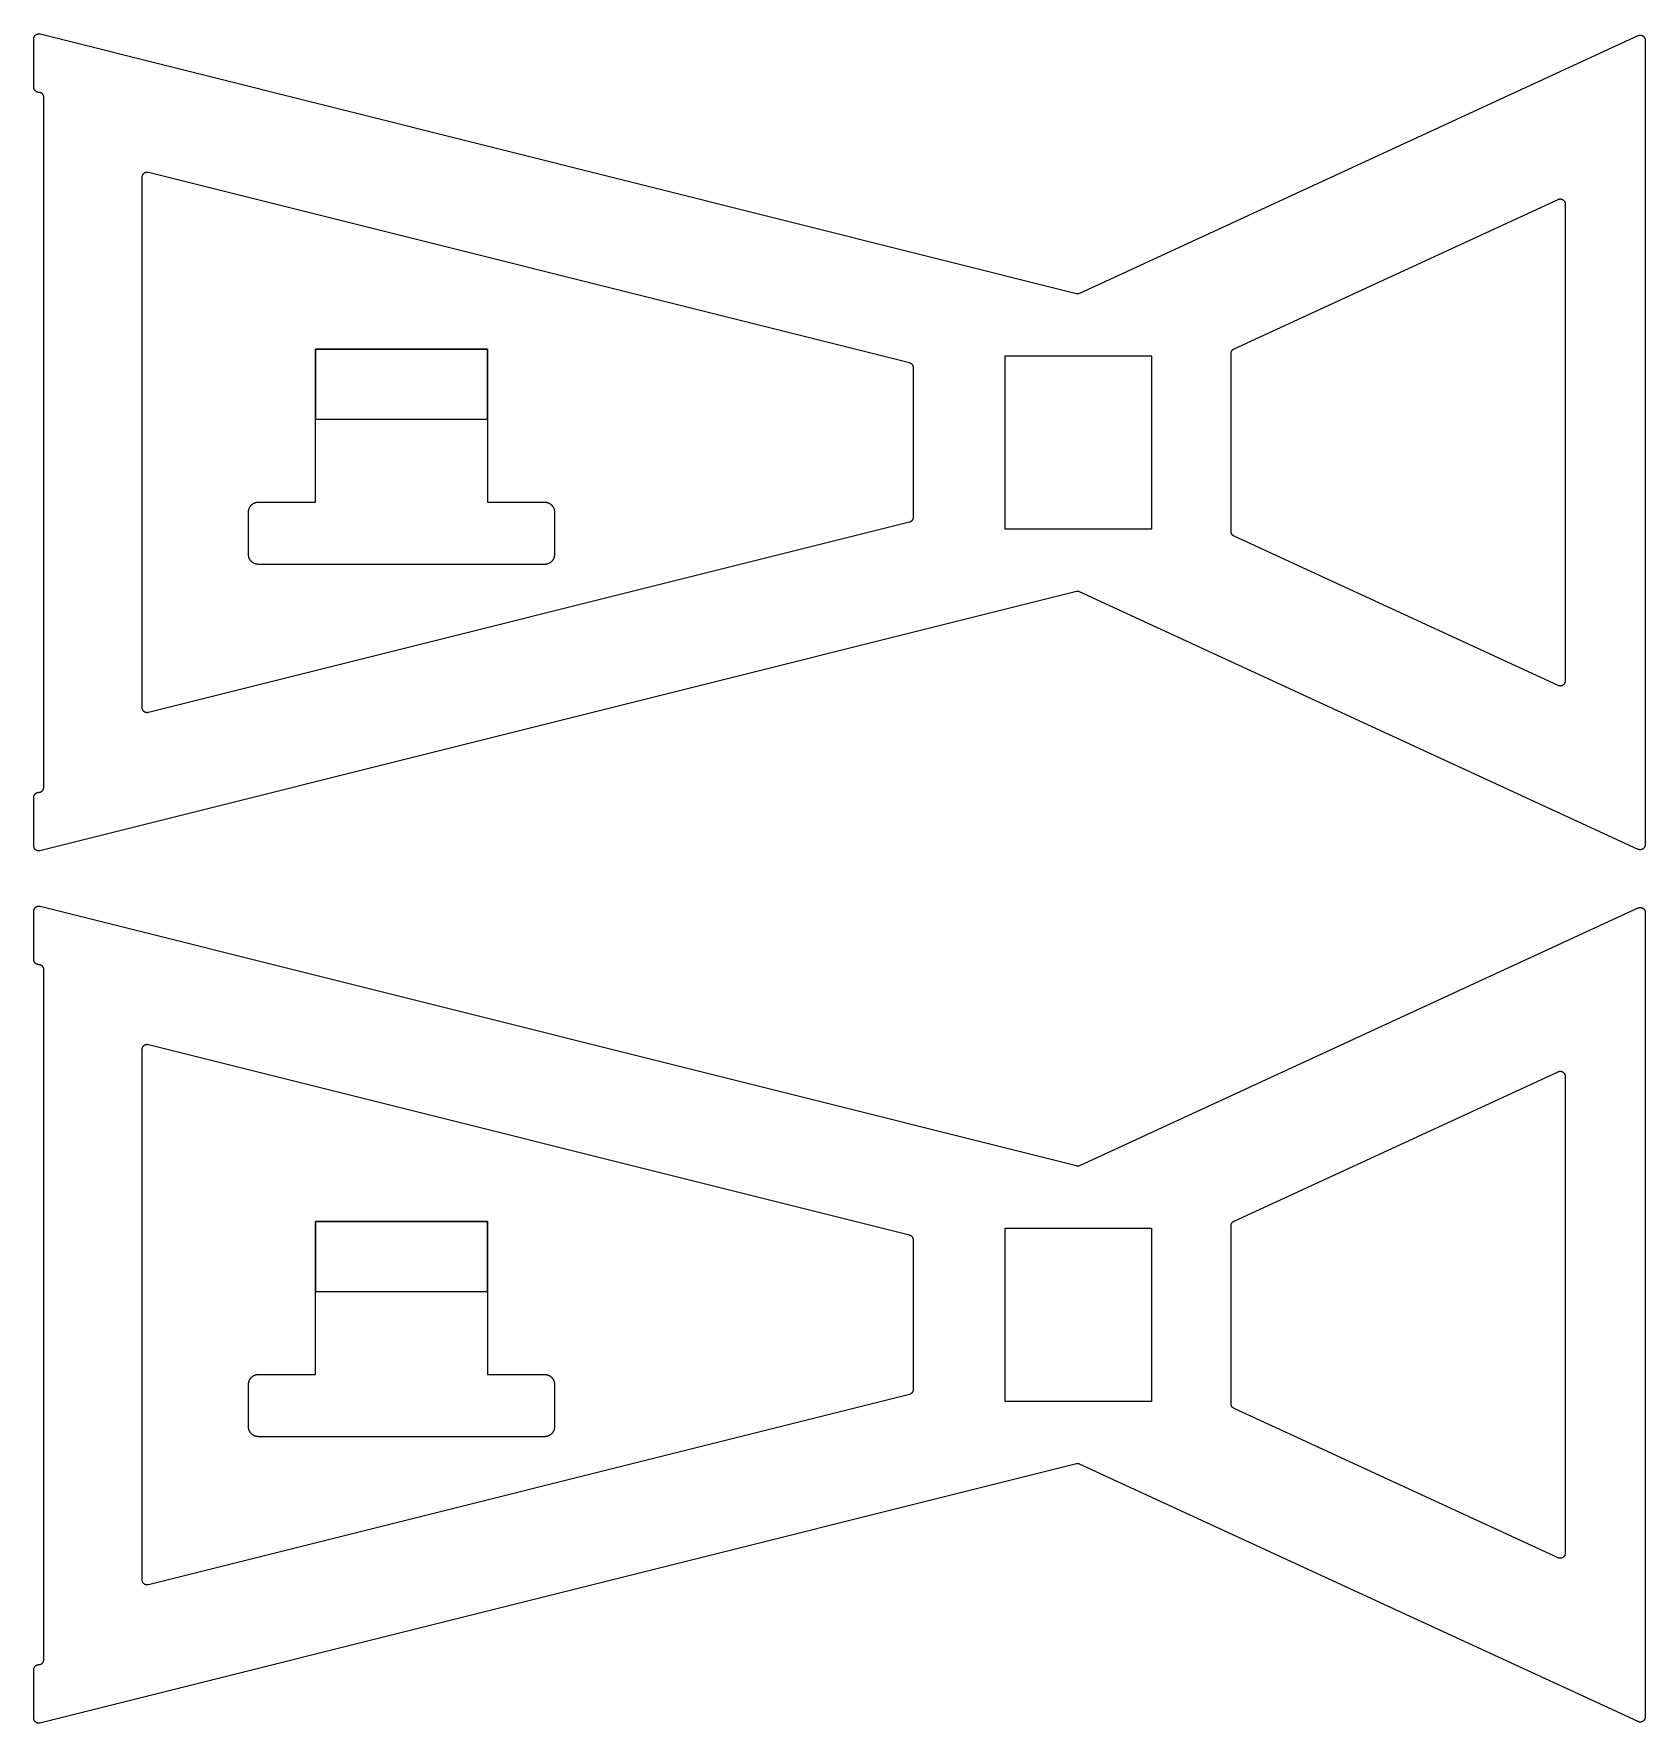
# Model space of a CAD drawing. Header units: millimetres. Extents: x 178 to 1433, y 1028 to 1872.
# Drawn here: x 178 to 984, y 1028 to 1872 of the extents above; entities that cross this region are included whole.
import ezdxf

# ---------------------------------------------------------------- set-up
doc = ezdxf.new("R2010")
doc.units = ezdxf.units.MM
doc.header["$MEASUREMENT"] = 0
for name, color, linetype, true_color in [('I4$Patas$exterior', 18, 'Continuous', 0x000000), ('I4$Patas$Interiores', 100, 'Continuous', 0x00ff2d), ('I4$Patas$rebajar 6mm', 1, 'Continuous', 0xff0000)]:
    doc.layers.add(name, color=color, linetype=linetype, true_color=true_color)

msp = doc.modelspace()

# ---------------------------------------------------------------- linework, layer by layer
at = {"layer": 'I4$Patas$exterior'}
for points in [[(178.33, 1869.98), (178.33, 1870.06), (178.34, 1870.15), (178.34, 1870.23), (178.35, 1870.32), (178.37, 1870.4), (178.38, 1870.49), (178.4, 1870.57), (178.42, 1870.65), (178.45, 1870.74), (178.48, 1870.82), (178.51, 1870.9), (178.54, 1870.98), (178.58, 1871.06), (178.61, 1871.13), (178.65, 1871.21), (178.7, 1871.28), (178.74, 1871.35), (178.79, 1871.42), (178.84, 1871.49), (178.9, 1871.56), (178.95, 1871.63), (179.01, 1871.69), (179.07, 1871.75), (179.13, 1871.81), (179.19, 1871.87), (179.26, 1871.92), (179.33, 1871.97), (179.4, 1872.03), (179.47, 1872.07), (179.54, 1872.12), (179.61, 1872.16), (179.69, 1872.2), (179.77, 1872.24), (179.84, 1872.28), (179.92, 1872.31), (180, 1872.34), (180.09, 1872.36), (180.17, 1872.39), (180.25, 1872.41), (180.33, 1872.43), (180.42, 1872.44), (180.5, 1872.46), (180.59, 1872.47), (180.67, 1872.47), (180.76, 1872.48), (180.84, 1872.48), (180.93, 1872.48), (181.02, 1872.47), (181.1, 1872.46), (181.19, 1872.45), (181.27, 1872.44), (181.35, 1872.42), (181.44, 1872.4)], [(178.33, 1845.68), (178.33, 1869.98)], [(181.44, 1872.4), (699.8, 1742.68)], [(701.46, 1742.84), (980.78, 1871.55)], [(980.78, 1871.55), (980.86, 1871.58), (980.94, 1871.61), (981.03, 1871.64), (981.11, 1871.67), (981.19, 1871.69), (981.27, 1871.71), (981.36, 1871.73), (981.44, 1871.75), (981.53, 1871.76), (981.62, 1871.77), (981.7, 1871.77), (981.79, 1871.78), (981.87, 1871.78), (981.96, 1871.77), (982.05, 1871.77), (982.13, 1871.76), (982.22, 1871.75), (982.3, 1871.73), (982.39, 1871.71), (982.47, 1871.69), (982.55, 1871.67), (982.64, 1871.64), (982.72, 1871.61), (982.8, 1871.58), (982.88, 1871.55), (982.95, 1871.51), (983.03, 1871.47), (983.11, 1871.43), (983.18, 1871.38), (983.25, 1871.33), (983.32, 1871.28), (983.39, 1871.23), (983.46, 1871.18), (983.52, 1871.12), (983.58, 1871.06), (983.64, 1871), (983.7, 1870.93), (983.76, 1870.87), (983.81, 1870.8), (983.86, 1870.73), (983.91, 1870.66), (983.96, 1870.59), (984, 1870.51), (984.04, 1870.44), (984.08, 1870.36), (984.12, 1870.28), (984.15, 1870.2), (984.18, 1870.12), (984.21, 1870.04), (984.24, 1869.96), (984.26, 1869.87), (984.28, 1869.79), (984.29, 1869.71), (984.31, 1869.62), (984.32, 1869.53), (984.33, 1869.45), (984.33, 1869.36), (984.33, 1869.28)], [(984.33, 1869.28), (984.3, 1466.94)], [(180.83, 1843.18), (180.74, 1843.18), (180.66, 1843.19), (180.57, 1843.19), (180.49, 1843.2), (180.4, 1843.22), (180.32, 1843.23), (180.24, 1843.25), (180.15, 1843.27), (180.07, 1843.3), (179.99, 1843.32), (179.91, 1843.35), (179.83, 1843.39), (179.75, 1843.42), (179.68, 1843.46), (179.6, 1843.5), (179.53, 1843.54), (179.46, 1843.59), (179.39, 1843.64), (179.32, 1843.69), (179.25, 1843.74), (179.19, 1843.8), (179.12, 1843.85), (179.06, 1843.91), (179, 1843.97), (178.94, 1844.04), (178.89, 1844.1), (178.84, 1844.17), (178.79, 1844.24), (178.74, 1844.31), (178.69, 1844.38), (178.65, 1844.46), (178.61, 1844.53), (178.57, 1844.61), (178.54, 1844.68), (178.5, 1844.76), (178.47, 1844.84), (178.45, 1844.92), (178.42, 1845.01), (178.4, 1845.09), (178.38, 1845.17), (178.37, 1845.26), (178.35, 1845.34), (178.34, 1845.43), (178.33, 1845.51), (178.33, 1845.6), (178.33, 1845.68)], [(183.33, 1840.68), (183.33, 1840.77), (183.32, 1840.85), (183.32, 1840.94), (183.31, 1841.02), (183.29, 1841.11), (183.28, 1841.19), (183.26, 1841.27), (183.24, 1841.35), (183.21, 1841.44), (183.18, 1841.52), (183.15, 1841.6), (183.12, 1841.68), (183.09, 1841.75), (183.05, 1841.83), (183.01, 1841.91), (182.96, 1841.98), (182.92, 1842.05), (182.87, 1842.12), (182.82, 1842.19), (182.77, 1842.26), (182.71, 1842.32), (182.66, 1842.39), (182.6, 1842.45), (182.53, 1842.51), (182.47, 1842.56), (182.41, 1842.62), (182.34, 1842.67), (182.27, 1842.72), (182.2, 1842.77), (182.13, 1842.82), (182.05, 1842.86), (181.98, 1842.9), (181.9, 1842.94), (181.82, 1842.97), (181.75, 1843.01), (181.67, 1843.04), (181.58, 1843.06), (181.5, 1843.09), (181.42, 1843.11), (181.34, 1843.13), (181.25, 1843.14), (181.17, 1843.16), (181.08, 1843.17), (181, 1843.17), (180.91, 1843.18), (180.83, 1843.18)], [(183.3, 1495.68), (183.33, 1840.68)], [(699.8, 1742.68), (699.89, 1742.66), (699.97, 1742.65), (700.05, 1742.63), (700.14, 1742.62), (700.22, 1742.62), (700.3, 1742.61), (700.39, 1742.61), (700.47, 1742.61), (700.56, 1742.61), (700.64, 1742.62), (700.73, 1742.63), (700.81, 1742.64), (700.89, 1742.66), (700.98, 1742.67), (701.06, 1742.69), (701.14, 1742.72), (701.22, 1742.74), (701.3, 1742.77), (701.38, 1742.8), (701.46, 1742.84)], [(290.69, 1638.29), (319.28, 1638.29), (319.28, 1714.75), (405.17, 1714.75)], [(405.17, 1714.75), (405.17, 1638.29), (433.77, 1638.29)], [(285.69, 1633.29), (285.69, 1633.46), (285.7, 1633.63), (285.71, 1633.8), (285.73, 1633.97), (285.76, 1634.14), (285.79, 1634.31), (285.83, 1634.47), (285.87, 1634.64), (285.92, 1634.8), (285.97, 1634.96), (286.03, 1635.12), (286.1, 1635.28), (286.17, 1635.44), (286.25, 1635.59), (286.33, 1635.74), (286.41, 1635.89), (286.5, 1636.03), (286.6, 1636.17), (286.7, 1636.31), (286.81, 1636.45), (286.92, 1636.58), (287.03, 1636.7), (287.15, 1636.83), (287.27, 1636.94), (287.4, 1637.06), (287.53, 1637.17), (287.66, 1637.27), (287.8, 1637.37), (287.94, 1637.47), (288.09, 1637.56), (288.24, 1637.65), (288.39, 1637.73), (288.54, 1637.81), (288.69, 1637.88), (288.85, 1637.94), (289.01, 1638), (289.17, 1638.06), (289.34, 1638.1), (289.5, 1638.15), (289.67, 1638.19), (289.84, 1638.22), (290, 1638.24), (290.17, 1638.26), (290.34, 1638.28), (290.52, 1638.29), (290.69, 1638.29)], [(285.69, 1612.15), (285.69, 1633.29)], [(433.77, 1638.29), (433.94, 1638.29), (434.11, 1638.28), (434.28, 1638.26), (434.45, 1638.24), (434.62, 1638.22), (434.78, 1638.19), (434.95, 1638.15), (435.12, 1638.1), (435.28, 1638.06), (435.44, 1638), (435.6, 1637.94), (435.76, 1637.88), (435.91, 1637.81), (436.07, 1637.73), (436.22, 1637.65), (436.36, 1637.56), (436.51, 1637.47), (436.65, 1637.37), (436.79, 1637.27), (436.92, 1637.17), (437.05, 1637.06), (437.18, 1636.94), (437.3, 1636.83), (437.42, 1636.7), (437.54, 1636.58), (437.65, 1636.45), (437.75, 1636.31), (437.85, 1636.17), (437.95, 1636.03), (438.04, 1635.89), (438.13, 1635.74), (438.21, 1635.59), (438.28, 1635.44), (438.35, 1635.28), (438.42, 1635.12), (438.48, 1634.96), (438.53, 1634.8), (438.58, 1634.64), (438.62, 1634.47), (438.66, 1634.31), (438.69, 1634.14), (438.72, 1633.97), (438.74, 1633.8), (438.76, 1633.63), (438.76, 1633.46), (438.77, 1633.29)], [(438.77, 1633.29), (438.77, 1612.15)], [(290.69, 1607.15), (290.52, 1607.16), (290.34, 1607.17), (290.17, 1607.18), (290, 1607.2), (289.84, 1607.23), (289.67, 1607.26), (289.5, 1607.3), (289.34, 1607.34), (289.17, 1607.39), (289.01, 1607.44), (288.85, 1607.5), (288.69, 1607.57), (288.54, 1607.64), (288.39, 1607.71), (288.24, 1607.8), (288.09, 1607.88), (287.94, 1607.97), (287.8, 1608.07), (287.66, 1608.17), (287.53, 1608.28), (287.4, 1608.39), (287.27, 1608.5), (287.15, 1608.62), (287.03, 1608.74), (286.92, 1608.87), (286.81, 1609), (286.7, 1609.13), (286.6, 1609.27), (286.5, 1609.41), (286.41, 1609.56), (286.33, 1609.7), (286.25, 1609.85), (286.17, 1610.01), (286.1, 1610.16), (286.03, 1610.32), (285.97, 1610.48), (285.92, 1610.64), (285.87, 1610.8), (285.83, 1610.97), (285.79, 1611.14), (285.76, 1611.3), (285.73, 1611.47), (285.71, 1611.64), (285.7, 1611.81), (285.69, 1611.98), (285.69, 1612.15)], [(433.77, 1607.15), (290.69, 1607.15)], [(438.77, 1612.15), (438.76, 1611.98), (438.76, 1611.81), (438.74, 1611.64), (438.72, 1611.47), (438.69, 1611.3), (438.66, 1611.14), (438.62, 1610.97), (438.58, 1610.8), (438.53, 1610.64), (438.48, 1610.48), (438.42, 1610.32), (438.35, 1610.16), (438.28, 1610.01), (438.21, 1609.85), (438.13, 1609.7), (438.04, 1609.56), (437.95, 1609.41), (437.85, 1609.27), (437.75, 1609.13), (437.65, 1609), (437.54, 1608.87), (437.42, 1608.74), (437.3, 1608.62), (437.18, 1608.5), (437.05, 1608.39), (436.92, 1608.28), (436.79, 1608.17), (436.65, 1608.07), (436.51, 1607.97), (436.36, 1607.88), (436.22, 1607.8), (436.07, 1607.71), (435.91, 1607.64), (435.76, 1607.57), (435.6, 1607.5), (435.44, 1607.44), (435.28, 1607.39), (435.12, 1607.34), (434.95, 1607.3), (434.78, 1607.26), (434.62, 1607.23), (434.45, 1607.2), (434.28, 1607.18), (434.11, 1607.17), (433.94, 1607.16), (433.77, 1607.15)], [(699.79, 1593.59), (181.4, 1463.96)], [(701.44, 1593.43), (701.37, 1593.46), (701.29, 1593.5), (701.21, 1593.52), (701.13, 1593.55), (701.05, 1593.57), (700.96, 1593.59), (700.88, 1593.61), (700.8, 1593.63), (700.71, 1593.64), (700.63, 1593.65), (700.55, 1593.66), (700.46, 1593.66), (700.38, 1593.66), (700.29, 1593.66), (700.21, 1593.65), (700.12, 1593.64), (700.04, 1593.63), (699.96, 1593.62), (699.87, 1593.6), (699.79, 1593.59)], [(980.75, 1464.67), (701.44, 1593.43)], [(180.8, 1493.18), (180.88, 1493.18), (180.97, 1493.19), (181.05, 1493.19), (181.14, 1493.2), (181.22, 1493.22), (181.31, 1493.23), (181.39, 1493.25), (181.47, 1493.27), (181.55, 1493.3), (181.63, 1493.32), (181.71, 1493.35), (181.79, 1493.39), (181.87, 1493.42), (181.95, 1493.46), (182.02, 1493.5), (182.1, 1493.54), (182.17, 1493.59), (182.24, 1493.64), (182.31, 1493.69), (182.38, 1493.74), (182.44, 1493.8), (182.5, 1493.85), (182.57, 1493.91), (182.62, 1493.97), (182.68, 1494.04), (182.74, 1494.1), (182.79, 1494.17), (182.84, 1494.24), (182.89, 1494.31), (182.93, 1494.38), (182.98, 1494.46), (183.02, 1494.53), (183.06, 1494.61), (183.09, 1494.68), (183.12, 1494.76), (183.15, 1494.84), (183.18, 1494.92), (183.21, 1495.01), (183.23, 1495.09), (183.25, 1495.17), (183.26, 1495.26), (183.27, 1495.34), (183.28, 1495.42), (183.29, 1495.51), (183.3, 1495.59), (183.3, 1495.68)], [(178.3, 1490.68), (178.3, 1490.77), (178.3, 1490.85), (178.31, 1490.94), (178.32, 1491.02), (178.33, 1491.11), (178.35, 1491.19), (178.37, 1491.27), (178.39, 1491.36), (178.41, 1491.44), (178.44, 1491.52), (178.47, 1491.6), (178.5, 1491.68), (178.54, 1491.75), (178.58, 1491.83), (178.62, 1491.91), (178.66, 1491.98), (178.71, 1492.05), (178.76, 1492.12), (178.81, 1492.19), (178.86, 1492.26), (178.91, 1492.32), (178.97, 1492.39), (179.03, 1492.45), (179.09, 1492.51), (179.15, 1492.56), (179.22, 1492.62), (179.29, 1492.67), (179.36, 1492.72), (179.43, 1492.77), (179.5, 1492.82), (179.57, 1492.86), (179.65, 1492.9), (179.72, 1492.94), (179.8, 1492.97), (179.88, 1493.01), (179.96, 1493.04), (180.04, 1493.06), (180.12, 1493.09), (180.21, 1493.11), (180.29, 1493.13), (180.37, 1493.14), (180.46, 1493.16), (180.54, 1493.17), (180.63, 1493.17), (180.71, 1493.18), (180.8, 1493.18)], [(178.3, 1466.38), (178.3, 1490.68)], [(181.4, 1463.96), (181.32, 1463.94), (181.23, 1463.92), (181.15, 1463.91), (181.06, 1463.9), (180.98, 1463.89), (180.89, 1463.88), (180.81, 1463.88), (180.72, 1463.88), (180.64, 1463.89), (180.55, 1463.89), (180.47, 1463.9), (180.38, 1463.92), (180.3, 1463.93), (180.21, 1463.95), (180.13, 1463.97), (180.05, 1464), (179.97, 1464.02), (179.89, 1464.05), (179.81, 1464.09), (179.73, 1464.12), (179.65, 1464.16), (179.58, 1464.2), (179.5, 1464.24), (179.43, 1464.29), (179.36, 1464.34), (179.29, 1464.39), (179.22, 1464.44), (179.16, 1464.49), (179.09, 1464.55), (179.03, 1464.61), (178.97, 1464.67), (178.91, 1464.74), (178.86, 1464.8), (178.81, 1464.87), (178.76, 1464.94), (178.71, 1465.01), (178.66, 1465.08), (178.62, 1465.15), (178.58, 1465.23), (178.54, 1465.31), (178.5, 1465.38), (178.47, 1465.46), (178.44, 1465.54), (178.41, 1465.62), (178.39, 1465.71), (178.37, 1465.79), (178.35, 1465.87), (178.33, 1465.96), (178.32, 1466.04), (178.31, 1466.13), (178.3, 1466.21), (178.3, 1466.3), (178.3, 1466.38)], [(984.3, 1466.94), (984.29, 1466.86), (984.29, 1466.77), (984.28, 1466.68), (984.27, 1466.6), (984.26, 1466.51), (984.24, 1466.43), (984.22, 1466.34), (984.2, 1466.26), (984.18, 1466.18), (984.15, 1466.1), (984.12, 1466.02), (984.08, 1465.94), (984.05, 1465.86), (984.01, 1465.78), (983.97, 1465.71), (983.92, 1465.63), (983.88, 1465.56), (983.83, 1465.49), (983.78, 1465.42), (983.72, 1465.35), (983.67, 1465.29), (983.61, 1465.22), (983.55, 1465.16), (983.48, 1465.1), (983.42, 1465.04), (983.35, 1464.99), (983.29, 1464.94), (983.22, 1464.89), (983.14, 1464.84), (983.07, 1464.79), (982.99, 1464.75), (982.92, 1464.71), (982.84, 1464.67), (982.76, 1464.64), (982.68, 1464.61), (982.6, 1464.58), (982.52, 1464.55), (982.43, 1464.53), (982.35, 1464.51), (982.27, 1464.49), (982.18, 1464.47), (982.1, 1464.46), (982.01, 1464.45), (981.92, 1464.45), (981.84, 1464.44), (981.75, 1464.44), (981.67, 1464.45), (981.58, 1464.45), (981.49, 1464.46), (981.41, 1464.47), (981.32, 1464.49), (981.24, 1464.51), (981.15, 1464.53), (981.07, 1464.55), (980.99, 1464.58), (980.91, 1464.61), (980.83, 1464.64), (980.75, 1464.67)], [(178.33, 1433.79), (178.33, 1433.88), (178.34, 1433.96), (178.34, 1434.05), (178.35, 1434.13), (178.37, 1434.22), (178.38, 1434.3), (178.4, 1434.38), (178.42, 1434.47), (178.45, 1434.55), (178.48, 1434.63), (178.51, 1434.71), (178.54, 1434.79), (178.58, 1434.87), (178.61, 1434.94), (178.65, 1435.02), (178.7, 1435.09), (178.74, 1435.17), (178.79, 1435.24), (178.84, 1435.31), (178.9, 1435.37), (178.95, 1435.44), (179.01, 1435.5), (179.07, 1435.56), (179.13, 1435.62), (179.19, 1435.68), (179.26, 1435.73), (179.33, 1435.79), (179.4, 1435.84), (179.47, 1435.89), (179.54, 1435.93), (179.61, 1435.97), (179.69, 1436.01), (179.77, 1436.05), (179.84, 1436.09), (179.92, 1436.12), (180, 1436.15), (180.09, 1436.18), (180.17, 1436.2), (180.25, 1436.22), (180.33, 1436.24), (180.42, 1436.26), (180.5, 1436.27), (180.59, 1436.28), (180.67, 1436.29), (180.76, 1436.29), (180.84, 1436.29), (180.93, 1436.29), (181.02, 1436.28), (181.1, 1436.28), (181.19, 1436.26), (181.27, 1436.25), (181.35, 1436.23), (181.44, 1436.22)], [(181.44, 1436.22), (699.8, 1306.5)], [(178.33, 1409.49), (178.33, 1433.79)], [(701.46, 1306.65), (980.78, 1435.36)], [(980.78, 1435.36), (980.86, 1435.39), (980.94, 1435.43), (981.03, 1435.45), (981.11, 1435.48), (981.19, 1435.5), (981.27, 1435.53), (981.36, 1435.54), (981.44, 1435.56), (981.53, 1435.57), (981.62, 1435.58), (981.7, 1435.58), (981.79, 1435.59), (981.87, 1435.59), (981.96, 1435.58), (982.05, 1435.58), (982.13, 1435.57), (982.22, 1435.56), (982.3, 1435.54), (982.39, 1435.53), (982.47, 1435.5), (982.55, 1435.48), (982.64, 1435.45), (982.72, 1435.43), (982.8, 1435.39), (982.88, 1435.36), (982.95, 1435.32), (983.03, 1435.28), (983.11, 1435.24), (983.18, 1435.19), (983.25, 1435.15), (983.32, 1435.1), (983.39, 1435.04), (983.46, 1434.99), (983.52, 1434.93), (983.58, 1434.87), (983.64, 1434.81), (983.7, 1434.75), (983.76, 1434.68), (983.81, 1434.61), (983.86, 1434.54), (983.91, 1434.47), (983.96, 1434.4), (984, 1434.33), (984.04, 1434.25), (984.08, 1434.17), (984.12, 1434.09), (984.15, 1434.01), (984.18, 1433.93), (984.21, 1433.85), (984.24, 1433.77), (984.26, 1433.69), (984.28, 1433.6), (984.29, 1433.52), (984.31, 1433.43), (984.32, 1433.35), (984.33, 1433.26), (984.33, 1433.17), (984.33, 1433.09)], [(984.33, 1433.09), (984.3, 1030.76)], [(180.83, 1406.99), (180.74, 1406.99), (180.66, 1407), (180.57, 1407.01), (180.49, 1407.02), (180.4, 1407.03), (180.32, 1407.04), (180.24, 1407.06), (180.15, 1407.09), (180.07, 1407.11), (179.99, 1407.14), (179.91, 1407.17), (179.83, 1407.2), (179.75, 1407.23), (179.68, 1407.27), (179.6, 1407.31), (179.53, 1407.36), (179.46, 1407.4), (179.39, 1407.45), (179.32, 1407.5), (179.25, 1407.55), (179.19, 1407.61), (179.12, 1407.67), (179.06, 1407.72), (179, 1407.79), (178.94, 1407.85), (178.89, 1407.91), (178.84, 1407.98), (178.79, 1408.05), (178.74, 1408.12), (178.69, 1408.19), (178.65, 1408.27), (178.61, 1408.34), (178.57, 1408.42), (178.54, 1408.5), (178.5, 1408.58), (178.47, 1408.66), (178.45, 1408.74), (178.42, 1408.82), (178.4, 1408.9), (178.38, 1408.98), (178.37, 1409.07), (178.35, 1409.15), (178.34, 1409.24), (178.33, 1409.32), (178.33, 1409.41), (178.33, 1409.49)], [(183.33, 1404.49), (183.33, 1404.58), (183.32, 1404.66), (183.32, 1404.75), (183.31, 1404.83), (183.29, 1404.92), (183.28, 1405), (183.26, 1405.08), (183.24, 1405.17), (183.21, 1405.25), (183.18, 1405.33), (183.15, 1405.41), (183.12, 1405.49), (183.09, 1405.57), (183.05, 1405.64), (183.01, 1405.72), (182.96, 1405.79), (182.92, 1405.86), (182.87, 1405.93), (182.82, 1406), (182.77, 1406.07), (182.71, 1406.14), (182.66, 1406.2), (182.6, 1406.26), (182.53, 1406.32), (182.47, 1406.38), (182.41, 1406.43), (182.34, 1406.48), (182.27, 1406.53), (182.2, 1406.58), (182.13, 1406.63), (182.05, 1406.67), (181.98, 1406.71), (181.9, 1406.75), (181.82, 1406.79), (181.75, 1406.82), (181.67, 1406.85), (181.58, 1406.88), (181.5, 1406.9), (181.42, 1406.92), (181.34, 1406.94), (181.25, 1406.96), (181.17, 1406.97), (181.08, 1406.98), (181, 1406.99), (180.91, 1406.99), (180.83, 1406.99)], [(183.3, 1059.49), (183.33, 1404.49)], [(699.8, 1306.5), (699.89, 1306.48), (699.97, 1306.46), (700.05, 1306.45), (700.14, 1306.44), (700.22, 1306.43), (700.3, 1306.42), (700.39, 1306.42), (700.47, 1306.42), (700.56, 1306.43), (700.64, 1306.43), (700.73, 1306.44), (700.81, 1306.45), (700.89, 1306.47), (700.98, 1306.49), (701.06, 1306.51), (701.14, 1306.53), (701.22, 1306.56), (701.3, 1306.59), (701.38, 1306.62), (701.46, 1306.65)], [(290.69, 1202.1), (319.28, 1202.1), (319.28, 1278.56), (405.17, 1278.56)], [(405.17, 1278.56), (405.17, 1202.1), (433.77, 1202.1)], [(285.69, 1197.1), (285.69, 1197.27), (285.7, 1197.44), (285.71, 1197.61), (285.73, 1197.78), (285.76, 1197.95), (285.79, 1198.12), (285.83, 1198.29), (285.87, 1198.45), (285.92, 1198.61), (285.97, 1198.78), (286.03, 1198.94), (286.1, 1199.09), (286.17, 1199.25), (286.25, 1199.4), (286.33, 1199.55), (286.41, 1199.7), (286.5, 1199.84), (286.6, 1199.99), (286.7, 1200.12), (286.81, 1200.26), (286.92, 1200.39), (287.03, 1200.51), (287.15, 1200.64), (287.27, 1200.76), (287.4, 1200.87), (287.53, 1200.98), (287.66, 1201.09), (287.8, 1201.19), (287.94, 1201.28), (288.09, 1201.37), (288.24, 1201.46), (288.39, 1201.54), (288.54, 1201.62), (288.69, 1201.69), (288.85, 1201.75), (289.01, 1201.81), (289.17, 1201.87), (289.34, 1201.92), (289.5, 1201.96), (289.67, 1202), (289.84, 1202.03), (290, 1202.06), (290.17, 1202.08), (290.34, 1202.09), (290.52, 1202.1), (290.69, 1202.1)], [(433.77, 1202.1), (433.94, 1202.1), (434.11, 1202.09), (434.28, 1202.08), (434.45, 1202.06), (434.62, 1202.03), (434.78, 1202), (434.95, 1201.96), (435.12, 1201.92), (435.28, 1201.87), (435.44, 1201.81), (435.6, 1201.75), (435.76, 1201.69), (435.91, 1201.62), (436.07, 1201.54), (436.22, 1201.46), (436.36, 1201.37), (436.51, 1201.28), (436.65, 1201.19), (436.79, 1201.09), (436.92, 1200.98), (437.05, 1200.87), (437.18, 1200.76), (437.3, 1200.64), (437.42, 1200.51), (437.54, 1200.39), (437.65, 1200.26), (437.75, 1200.12), (437.85, 1199.99), (437.95, 1199.84), (438.04, 1199.7), (438.13, 1199.55), (438.21, 1199.4), (438.28, 1199.25), (438.35, 1199.09), (438.42, 1198.94), (438.48, 1198.78), (438.53, 1198.61), (438.58, 1198.45), (438.62, 1198.29), (438.66, 1198.12), (438.69, 1197.95), (438.72, 1197.78), (438.74, 1197.61), (438.76, 1197.44), (438.76, 1197.27), (438.77, 1197.1)], [(285.69, 1175.97), (285.69, 1197.1)], [(438.77, 1197.1), (438.77, 1175.97)], [(290.69, 1170.97), (290.52, 1170.97), (290.34, 1170.98), (290.17, 1170.99), (290, 1171.01), (289.84, 1171.04), (289.67, 1171.07), (289.5, 1171.11), (289.34, 1171.15), (289.17, 1171.2), (289.01, 1171.25), (288.85, 1171.31), (288.69, 1171.38), (288.54, 1171.45), (288.39, 1171.53), (288.24, 1171.61), (288.09, 1171.69), (287.94, 1171.79), (287.8, 1171.88), (287.66, 1171.98), (287.53, 1172.09), (287.4, 1172.2), (287.27, 1172.31), (287.15, 1172.43), (287.03, 1172.55), (286.92, 1172.68), (286.81, 1172.81), (286.7, 1172.94), (286.6, 1173.08), (286.5, 1173.22), (286.41, 1173.37), (286.33, 1173.52), (286.25, 1173.67), (286.17, 1173.82), (286.1, 1173.97), (286.03, 1174.13), (285.97, 1174.29), (285.92, 1174.45), (285.87, 1174.62), (285.83, 1174.78), (285.79, 1174.95), (285.76, 1175.12), (285.73, 1175.29), (285.71, 1175.45), (285.7, 1175.62), (285.69, 1175.8), (285.69, 1175.97)], [(438.77, 1175.97), (438.76, 1175.8), (438.76, 1175.62), (438.74, 1175.45), (438.72, 1175.29), (438.69, 1175.12), (438.66, 1174.95), (438.62, 1174.78), (438.58, 1174.62), (438.53, 1174.45), (438.48, 1174.29), (438.42, 1174.13), (438.35, 1173.97), (438.28, 1173.82), (438.21, 1173.67), (438.13, 1173.52), (438.04, 1173.37), (437.95, 1173.22), (437.85, 1173.08), (437.75, 1172.94), (437.65, 1172.81), (437.54, 1172.68), (437.42, 1172.55), (437.3, 1172.43), (437.18, 1172.31), (437.05, 1172.2), (436.92, 1172.09), (436.79, 1171.98), (436.65, 1171.88), (436.51, 1171.79), (436.36, 1171.69), (436.22, 1171.61), (436.07, 1171.53), (435.91, 1171.45), (435.76, 1171.38), (435.6, 1171.31), (435.44, 1171.25), (435.28, 1171.2), (435.12, 1171.15), (434.95, 1171.11), (434.78, 1171.07), (434.62, 1171.04), (434.45, 1171.01), (434.28, 1170.99), (434.11, 1170.98), (433.94, 1170.97), (433.77, 1170.97)], [(433.77, 1170.97), (290.69, 1170.97)], [(699.79, 1157.4), (181.4, 1027.77)], [(701.44, 1157.24), (701.37, 1157.28), (701.29, 1157.31), (701.21, 1157.34), (701.13, 1157.36), (701.05, 1157.39), (700.96, 1157.41), (700.88, 1157.42), (700.8, 1157.44), (700.71, 1157.45), (700.63, 1157.46), (700.55, 1157.47), (700.46, 1157.47), (700.38, 1157.47), (700.29, 1157.47), (700.21, 1157.46), (700.12, 1157.46), (700.04, 1157.45), (699.96, 1157.43), (699.87, 1157.42), (699.79, 1157.4)], [(980.75, 1028.49), (701.44, 1157.24)], [(178.3, 1054.49), (178.3, 1054.58), (178.3, 1054.66), (178.31, 1054.75), (178.32, 1054.83), (178.33, 1054.92), (178.35, 1055), (178.37, 1055.08), (178.39, 1055.17), (178.41, 1055.25), (178.44, 1055.33), (178.47, 1055.41), (178.5, 1055.49), (178.54, 1055.57), (178.58, 1055.64), (178.62, 1055.72), (178.66, 1055.79), (178.71, 1055.86), (178.76, 1055.93), (178.81, 1056), (178.86, 1056.07), (178.91, 1056.14), (178.97, 1056.2), (179.03, 1056.26), (179.09, 1056.32), (179.15, 1056.38), (179.22, 1056.43), (179.29, 1056.48), (179.36, 1056.54), (179.43, 1056.58), (179.5, 1056.63), (179.57, 1056.67), (179.65, 1056.71), (179.72, 1056.75), (179.8, 1056.79), (179.88, 1056.82), (179.96, 1056.85), (180.04, 1056.88), (180.12, 1056.9), (180.21, 1056.92), (180.29, 1056.94), (180.37, 1056.96), (180.46, 1056.97), (180.54, 1056.98), (180.63, 1056.99), (180.71, 1056.99), (180.8, 1056.99)], [(180.8, 1056.99), (180.88, 1056.99), (180.97, 1057), (181.05, 1057.01), (181.14, 1057.02), (181.22, 1057.03), (181.31, 1057.04), (181.39, 1057.06), (181.47, 1057.09), (181.55, 1057.11), (181.63, 1057.14), (181.71, 1057.17), (181.79, 1057.2), (181.87, 1057.23), (181.95, 1057.27), (182.02, 1057.31), (182.1, 1057.36), (182.17, 1057.4), (182.24, 1057.45), (182.31, 1057.5), (182.38, 1057.55), (182.44, 1057.61), (182.5, 1057.67), (182.57, 1057.72), (182.62, 1057.79), (182.68, 1057.85), (182.74, 1057.91), (182.79, 1057.98), (182.84, 1058.05), (182.89, 1058.12), (182.93, 1058.19), (182.98, 1058.27), (183.02, 1058.34), (183.06, 1058.42), (183.09, 1058.5), (183.12, 1058.58), (183.15, 1058.66), (183.18, 1058.74), (183.21, 1058.82), (183.23, 1058.9), (183.25, 1058.98), (183.26, 1059.07), (183.27, 1059.15), (183.28, 1059.24), (183.29, 1059.32), (183.3, 1059.41), (183.3, 1059.49)], [(178.3, 1030.2), (178.3, 1054.49)], [(984.3, 1030.76), (984.29, 1030.67), (984.29, 1030.58), (984.28, 1030.5), (984.27, 1030.41), (984.26, 1030.33), (984.24, 1030.24), (984.22, 1030.16), (984.2, 1030.07), (984.18, 1029.99), (984.15, 1029.91), (984.12, 1029.83), (984.08, 1029.75), (984.05, 1029.67), (984.01, 1029.59), (983.97, 1029.52), (983.92, 1029.44), (983.88, 1029.37), (983.83, 1029.3), (983.78, 1029.23), (983.72, 1029.16), (983.67, 1029.1), (983.61, 1029.03), (983.55, 1028.97), (983.48, 1028.91), (983.42, 1028.86), (983.35, 1028.8), (983.29, 1028.75), (983.22, 1028.7), (983.14, 1028.65), (983.07, 1028.6), (982.99, 1028.56), (982.92, 1028.52), (982.84, 1028.48), (982.76, 1028.45), (982.68, 1028.42), (982.6, 1028.39), (982.52, 1028.36), (982.43, 1028.34), (982.35, 1028.32), (982.27, 1028.3), (982.18, 1028.29), (982.1, 1028.27), (982.01, 1028.26), (981.92, 1028.26), (981.84, 1028.26), (981.75, 1028.26), (981.67, 1028.26), (981.58, 1028.26), (981.49, 1028.27), (981.41, 1028.29), (981.32, 1028.3), (981.24, 1028.32), (981.15, 1028.34), (981.07, 1028.36), (980.99, 1028.39), (980.91, 1028.42), (980.83, 1028.45), (980.75, 1028.49)], [(181.4, 1027.77), (181.32, 1027.75), (181.23, 1027.73), (181.15, 1027.72), (181.06, 1027.71), (180.98, 1027.7), (180.89, 1027.7), (180.81, 1027.69), (180.72, 1027.7), (180.64, 1027.7), (180.55, 1027.71), (180.47, 1027.72), (180.38, 1027.73), (180.3, 1027.74), (180.21, 1027.76), (180.13, 1027.78), (180.05, 1027.81), (179.97, 1027.84), (179.89, 1027.87), (179.81, 1027.9), (179.73, 1027.93), (179.65, 1027.97), (179.58, 1028.01), (179.5, 1028.05), (179.43, 1028.1), (179.36, 1028.15), (179.29, 1028.2), (179.22, 1028.25), (179.16, 1028.31), (179.09, 1028.36), (179.03, 1028.42), (178.97, 1028.48), (178.91, 1028.55), (178.86, 1028.61), (178.81, 1028.68), (178.76, 1028.75), (178.71, 1028.82), (178.66, 1028.89), (178.62, 1028.97), (178.58, 1029.04), (178.54, 1029.12), (178.5, 1029.2), (178.47, 1029.28), (178.44, 1029.36), (178.41, 1029.44), (178.39, 1029.52), (178.37, 1029.6), (178.35, 1029.68), (178.33, 1029.77), (178.32, 1029.85), (178.31, 1029.94), (178.3, 1030.02), (178.3, 1030.11), (178.3, 1030.2)]]:
    msp.add_lwpolyline(points, dxfattribs=at)
at = {"layer": 'I4$Patas$Interiores'}
for points in [[(232.53, 1535.49), (232.56, 1800.86)], [(232.56, 1800.86), (232.56, 1800.94), (232.56, 1801.03), (232.57, 1801.11), (232.58, 1801.2), (232.59, 1801.28), (232.61, 1801.37), (232.63, 1801.45), (232.65, 1801.54), (232.67, 1801.62), (232.7, 1801.7), (232.73, 1801.78), (232.76, 1801.86), (232.8, 1801.94), (232.84, 1802.01), (232.88, 1802.09), (232.92, 1802.16), (232.97, 1802.23), (233.02, 1802.3), (233.07, 1802.37), (233.12, 1802.44), (233.18, 1802.51), (233.23, 1802.57), (233.29, 1802.63), (233.35, 1802.69), (233.42, 1802.75), (233.48, 1802.8), (233.55, 1802.85), (233.62, 1802.91), (233.69, 1802.95), (233.76, 1803), (233.84, 1803.04), (233.91, 1803.08), (233.99, 1803.12), (234.07, 1803.16), (234.15, 1803.19), (234.23, 1803.22), (234.31, 1803.24), (234.39, 1803.27), (234.47, 1803.29), (234.56, 1803.31), (234.64, 1803.32), (234.73, 1803.34), (234.81, 1803.35), (234.9, 1803.35), (234.98, 1803.36), (235.07, 1803.36), (235.15, 1803.36), (235.24, 1803.35), (235.33, 1803.34), (235.41, 1803.33), (235.5, 1803.32), (235.58, 1803.3), (235.66, 1803.28)], [(235.66, 1803.28), (616.25, 1708.04)], [(778.66, 1714.96), (940.76, 1789.66)], [(940.76, 1789.66), (940.84, 1789.69), (940.92, 1789.72), (941, 1789.75), (941.08, 1789.78), (941.17, 1789.8), (941.25, 1789.82), (941.33, 1789.84), (941.42, 1789.85), (941.5, 1789.87), (941.59, 1789.88), (941.68, 1789.88), (941.76, 1789.88), (941.85, 1789.88), (941.94, 1789.88), (942.02, 1789.88), (942.11, 1789.87), (942.19, 1789.85), (942.28, 1789.84), (942.36, 1789.82), (942.45, 1789.8), (942.53, 1789.78), (942.61, 1789.75), (942.69, 1789.72), (942.77, 1789.69), (942.85, 1789.66), (942.93, 1789.62), (943.01, 1789.58), (943.08, 1789.54), (943.15, 1789.49), (943.23, 1789.44), (943.3, 1789.39), (943.36, 1789.34), (943.43, 1789.28), (943.5, 1789.23), (943.56, 1789.17), (943.62, 1789.11), (943.68, 1789.04), (943.73, 1788.98), (943.79, 1788.91), (943.84, 1788.84), (943.89, 1788.77), (943.93, 1788.7), (943.98, 1788.62), (944.02, 1788.55), (944.06, 1788.47), (944.09, 1788.39), (944.13, 1788.31), (944.16, 1788.23), (944.19, 1788.15), (944.21, 1788.07), (944.23, 1787.98), (944.25, 1787.9), (944.27, 1787.81), (944.28, 1787.73), (944.29, 1787.64), (944.3, 1787.56), (944.3, 1787.47), (944.31, 1787.38)], [(944.31, 1787.38), (944.29, 1548.84)], [(777.2, 1712.69), (777.2, 1712.78), (777.21, 1712.86), (777.22, 1712.95), (777.23, 1713.03), (777.24, 1713.12), (777.26, 1713.2), (777.28, 1713.29), (777.3, 1713.37), (777.32, 1713.46), (777.35, 1713.54), (777.38, 1713.62), (777.41, 1713.7), (777.45, 1713.78), (777.49, 1713.85), (777.53, 1713.93), (777.57, 1714), (777.62, 1714.07), (777.67, 1714.15), (777.72, 1714.22), (777.78, 1714.28), (777.83, 1714.35), (777.89, 1714.41), (777.95, 1714.47), (778.01, 1714.53), (778.08, 1714.59), (778.14, 1714.65), (778.21, 1714.7), (778.28, 1714.75), (778.35, 1714.8), (778.43, 1714.84), (778.5, 1714.88), (778.58, 1714.92), (778.66, 1714.96)], [(616.25, 1708.04), (616.34, 1708.02), (616.42, 1707.99), (616.5, 1707.97), (616.58, 1707.93), (616.66, 1707.9), (616.74, 1707.86), (616.82, 1707.82), (616.9, 1707.78), (616.97, 1707.74), (617.04, 1707.69), (617.12, 1707.64), (617.19, 1707.59), (617.25, 1707.53), (617.32, 1707.47), (617.38, 1707.41), (617.44, 1707.35), (617.5, 1707.29), (617.56, 1707.22), (617.62, 1707.16), (617.67, 1707.09), (617.72, 1707.01), (617.77, 1706.94), (617.81, 1706.87), (617.85, 1706.79), (617.89, 1706.71), (617.93, 1706.63), (617.96, 1706.55), (618, 1706.47), (618.02, 1706.39), (618.05, 1706.31), (618.07, 1706.22), (618.09, 1706.14), (618.11, 1706.05), (618.12, 1705.96), (618.13, 1705.88), (618.14, 1705.79), (618.14, 1705.7), (618.15, 1705.62)], [(777.19, 1623.56), (777.2, 1712.69)], [(618.15, 1705.62), (618.14, 1630.67)], [(618.14, 1630.67), (618.14, 1630.58), (618.13, 1630.49), (618.13, 1630.41), (618.11, 1630.32), (618.1, 1630.23), (618.08, 1630.15), (618.06, 1630.06), (618.04, 1629.98), (618.02, 1629.89), (617.99, 1629.81), (617.96, 1629.73), (617.92, 1629.65), (617.89, 1629.57), (617.85, 1629.49), (617.8, 1629.42), (617.76, 1629.34), (617.71, 1629.27), (617.66, 1629.2), (617.61, 1629.13), (617.55, 1629.06), (617.5, 1628.99), (617.44, 1628.93), (617.38, 1628.87), (617.31, 1628.81), (617.25, 1628.75), (617.18, 1628.7), (617.11, 1628.64), (617.04, 1628.59), (616.96, 1628.55), (616.89, 1628.5), (616.81, 1628.46), (616.74, 1628.42), (616.66, 1628.38), (616.58, 1628.35), (616.5, 1628.32), (616.41, 1628.29), (616.33, 1628.26), (616.25, 1628.24)], [(616.25, 1628.24), (235.64, 1533.07)], [(778.65, 1621.29), (778.57, 1621.33), (778.49, 1621.37), (778.42, 1621.41), (778.35, 1621.46), (778.27, 1621.51), (778.2, 1621.56), (778.14, 1621.61), (778.07, 1621.67), (778, 1621.72), (777.94, 1621.78), (777.88, 1621.84), (777.82, 1621.91), (777.77, 1621.97), (777.71, 1622.04), (777.66, 1622.11), (777.61, 1622.18), (777.57, 1622.25), (777.52, 1622.33), (777.48, 1622.4), (777.44, 1622.48), (777.41, 1622.56), (777.37, 1622.64), (777.34, 1622.72), (777.31, 1622.8), (777.29, 1622.88), (777.27, 1622.97), (777.25, 1623.05), (777.23, 1623.14), (777.22, 1623.22), (777.21, 1623.31), (777.2, 1623.39), (777.2, 1623.48), (777.19, 1623.56)], [(940.74, 1546.57), (778.65, 1621.29)], [(944.29, 1548.84), (944.28, 1548.75), (944.28, 1548.67), (944.27, 1548.58), (944.26, 1548.5), (944.25, 1548.41), (944.23, 1548.33), (944.21, 1548.24), (944.19, 1548.16), (944.17, 1548.08), (944.14, 1548), (944.11, 1547.91), (944.07, 1547.83), (944.04, 1547.76), (944, 1547.68), (943.96, 1547.6), (943.91, 1547.53), (943.87, 1547.46), (943.82, 1547.39), (943.77, 1547.32), (943.71, 1547.25), (943.66, 1547.18), (943.6, 1547.12), (943.54, 1547.06), (943.47, 1547), (943.41, 1546.94), (943.34, 1546.89), (943.28, 1546.83), (943.2, 1546.78), (943.13, 1546.74), (943.06, 1546.69), (942.98, 1546.65), (942.91, 1546.61), (942.83, 1546.57), (942.75, 1546.54), (942.67, 1546.5), (942.59, 1546.47), (942.51, 1546.45), (942.42, 1546.42), (942.34, 1546.4), (942.26, 1546.39), (942.17, 1546.37), (942.09, 1546.36), (942, 1546.35), (941.91, 1546.34), (941.83, 1546.34), (941.74, 1546.34), (941.65, 1546.34), (941.57, 1546.35), (941.48, 1546.36), (941.4, 1546.37), (941.31, 1546.39), (941.23, 1546.4), (941.14, 1546.43), (941.06, 1546.45), (940.98, 1546.48), (940.9, 1546.5), (940.82, 1546.54), (940.74, 1546.57)], [(235.64, 1533.07), (235.56, 1533.05), (235.47, 1533.03), (235.39, 1533.02), (235.3, 1533.01), (235.22, 1533), (235.13, 1533), (235.05, 1532.99), (234.96, 1532.99), (234.87, 1533), (234.79, 1533.01), (234.7, 1533.01), (234.62, 1533.03), (234.53, 1533.04), (234.45, 1533.06), (234.37, 1533.08), (234.29, 1533.11), (234.2, 1533.13), (234.12, 1533.16), (234.05, 1533.2), (233.97, 1533.23), (233.89, 1533.27), (233.81, 1533.31), (233.74, 1533.35), (233.67, 1533.4), (233.6, 1533.45), (233.53, 1533.5), (233.46, 1533.55), (233.39, 1533.6), (233.33, 1533.66), (233.27, 1533.72), (233.21, 1533.78), (233.15, 1533.85), (233.1, 1533.91), (233.04, 1533.98), (232.99, 1534.05), (232.94, 1534.12), (232.9, 1534.19), (232.86, 1534.26), (232.81, 1534.34), (232.78, 1534.42), (232.74, 1534.49), (232.71, 1534.57), (232.68, 1534.65), (232.65, 1534.73), (232.63, 1534.82), (232.6, 1534.9), (232.58, 1534.98), (232.57, 1535.07), (232.56, 1535.15), (232.55, 1535.24), (232.54, 1535.32), (232.53, 1535.41), (232.53, 1535.49)], [(232.53, 1099.31), (232.56, 1364.67)], [(232.56, 1364.67), (232.56, 1364.76), (232.56, 1364.84), (232.57, 1364.93), (232.58, 1365.01), (232.59, 1365.1), (232.61, 1365.18), (232.63, 1365.26), (232.65, 1365.35), (232.67, 1365.43), (232.7, 1365.51), (232.73, 1365.59), (232.76, 1365.67), (232.8, 1365.75), (232.84, 1365.82), (232.88, 1365.9), (232.92, 1365.97), (232.97, 1366.05), (233.02, 1366.12), (233.07, 1366.19), (233.12, 1366.25), (233.18, 1366.32), (233.23, 1366.38), (233.29, 1366.44), (233.35, 1366.5), (233.42, 1366.56), (233.48, 1366.61), (233.55, 1366.67), (233.62, 1366.72), (233.69, 1366.77), (233.76, 1366.81), (233.84, 1366.85), (233.91, 1366.89), (233.99, 1366.93), (234.07, 1366.97), (234.15, 1367), (234.23, 1367.03), (234.31, 1367.06), (234.39, 1367.08), (234.47, 1367.1), (234.56, 1367.12), (234.64, 1367.14), (234.73, 1367.15), (234.81, 1367.16), (234.9, 1367.17), (234.98, 1367.17), (235.07, 1367.17), (235.15, 1367.17), (235.24, 1367.16), (235.33, 1367.16), (235.41, 1367.14), (235.5, 1367.13), (235.58, 1367.11), (235.66, 1367.1)], [(235.66, 1367.1), (616.25, 1271.85)], [(778.66, 1278.77), (940.76, 1353.47)], [(940.76, 1353.47), (940.84, 1353.5), (940.92, 1353.53), (941, 1353.56), (941.08, 1353.59), (941.17, 1353.61), (941.25, 1353.63), (941.33, 1353.65), (941.42, 1353.67), (941.5, 1353.68), (941.59, 1353.69), (941.68, 1353.69), (941.76, 1353.7), (941.85, 1353.7), (941.94, 1353.69), (942.02, 1353.69), (942.11, 1353.68), (942.19, 1353.67), (942.28, 1353.65), (942.36, 1353.63), (942.45, 1353.61), (942.53, 1353.59), (942.61, 1353.56), (942.69, 1353.53), (942.77, 1353.5), (942.85, 1353.47), (942.93, 1353.43), (943.01, 1353.39), (943.08, 1353.35), (943.15, 1353.3), (943.23, 1353.25), (943.3, 1353.2), (943.36, 1353.15), (943.43, 1353.1), (943.5, 1353.04), (943.56, 1352.98), (943.62, 1352.92), (943.68, 1352.85), (943.73, 1352.79), (943.79, 1352.72), (943.84, 1352.65), (943.89, 1352.58), (943.93, 1352.51), (943.98, 1352.43), (944.02, 1352.36), (944.06, 1352.28), (944.09, 1352.2), (944.13, 1352.12), (944.16, 1352.04), (944.19, 1351.96), (944.21, 1351.88), (944.23, 1351.8), (944.25, 1351.71), (944.27, 1351.63), (944.28, 1351.54), (944.29, 1351.46), (944.3, 1351.37), (944.3, 1351.28), (944.31, 1351.2)], [(944.31, 1351.2), (944.29, 1112.65)], [(777.19, 1187.38), (777.2, 1276.5)], [(777.2, 1276.5), (777.2, 1276.59), (777.21, 1276.68), (777.22, 1276.76), (777.23, 1276.85), (777.24, 1276.93), (777.26, 1277.02), (777.28, 1277.1), (777.3, 1277.18), (777.32, 1277.27), (777.35, 1277.35), (777.38, 1277.43), (777.41, 1277.51), (777.45, 1277.59), (777.49, 1277.66), (777.53, 1277.74), (777.57, 1277.81), (777.62, 1277.89), (777.67, 1277.96), (777.72, 1278.03), (777.78, 1278.09), (777.83, 1278.16), (777.89, 1278.22), (777.95, 1278.29), (778.01, 1278.34), (778.08, 1278.4), (778.14, 1278.46), (778.21, 1278.51), (778.28, 1278.56), (778.35, 1278.61), (778.43, 1278.65), (778.5, 1278.7), (778.58, 1278.74), (778.66, 1278.77)], [(616.25, 1271.85), (616.34, 1271.83), (616.42, 1271.81), (616.5, 1271.78), (616.58, 1271.75), (616.66, 1271.71), (616.74, 1271.68), (616.82, 1271.64), (616.9, 1271.59), (616.97, 1271.55), (617.04, 1271.5), (617.12, 1271.45), (617.19, 1271.4), (617.25, 1271.34), (617.32, 1271.29), (617.38, 1271.23), (617.44, 1271.17), (617.5, 1271.1), (617.56, 1271.04), (617.62, 1270.97), (617.67, 1270.9), (617.72, 1270.83), (617.77, 1270.75), (617.81, 1270.68), (617.85, 1270.6), (617.89, 1270.52), (617.93, 1270.45), (617.96, 1270.37), (618, 1270.28), (618.02, 1270.2), (618.05, 1270.12), (618.07, 1270.03), (618.09, 1269.95), (618.11, 1269.86), (618.12, 1269.78), (618.13, 1269.69), (618.14, 1269.6), (618.14, 1269.52), (618.15, 1269.43)], [(618.15, 1269.43), (618.14, 1194.48)], [(616.25, 1192.05), (235.64, 1096.88)], [(618.14, 1194.48), (618.14, 1194.39), (618.13, 1194.3), (618.13, 1194.22), (618.11, 1194.13), (618.1, 1194.04), (618.08, 1193.96), (618.06, 1193.87), (618.04, 1193.79), (618.02, 1193.71), (617.99, 1193.62), (617.96, 1193.54), (617.92, 1193.46), (617.89, 1193.38), (617.85, 1193.31), (617.8, 1193.23), (617.76, 1193.15), (617.71, 1193.08), (617.66, 1193.01), (617.61, 1192.94), (617.55, 1192.87), (617.5, 1192.81), (617.44, 1192.74), (617.38, 1192.68), (617.31, 1192.62), (617.25, 1192.56), (617.18, 1192.51), (617.11, 1192.46), (617.04, 1192.41), (616.96, 1192.36), (616.89, 1192.31), (616.81, 1192.27), (616.74, 1192.23), (616.66, 1192.2), (616.58, 1192.16), (616.5, 1192.13), (616.41, 1192.1), (616.33, 1192.08), (616.25, 1192.05)], [(778.65, 1185.11), (778.57, 1185.14), (778.49, 1185.18), (778.42, 1185.23), (778.35, 1185.27), (778.27, 1185.32), (778.2, 1185.37), (778.14, 1185.42), (778.07, 1185.48), (778, 1185.53), (777.94, 1185.59), (777.88, 1185.66), (777.82, 1185.72), (777.77, 1185.78), (777.71, 1185.85), (777.66, 1185.92), (777.61, 1185.99), (777.57, 1186.07), (777.52, 1186.14), (777.48, 1186.22), (777.44, 1186.29), (777.41, 1186.37), (777.37, 1186.45), (777.34, 1186.53), (777.31, 1186.61), (777.29, 1186.7), (777.27, 1186.78), (777.25, 1186.86), (777.23, 1186.95), (777.22, 1187.03), (777.21, 1187.12), (777.2, 1187.2), (777.2, 1187.29), (777.19, 1187.38)], [(940.74, 1110.38), (778.65, 1185.11)], [(944.29, 1112.65), (944.28, 1112.57), (944.28, 1112.48), (944.27, 1112.39), (944.26, 1112.31), (944.25, 1112.22), (944.23, 1112.14), (944.21, 1112.05), (944.19, 1111.97), (944.17, 1111.89), (944.14, 1111.81), (944.11, 1111.73), (944.07, 1111.65), (944.04, 1111.57), (944, 1111.49), (943.96, 1111.42), (943.91, 1111.34), (943.87, 1111.27), (943.82, 1111.2), (943.77, 1111.13), (943.71, 1111.06), (943.66, 1111), (943.6, 1110.93), (943.54, 1110.87), (943.47, 1110.81), (943.41, 1110.75), (943.34, 1110.7), (943.28, 1110.65), (943.2, 1110.6), (943.13, 1110.55), (943.06, 1110.5), (942.98, 1110.46), (942.91, 1110.42), (942.83, 1110.38), (942.75, 1110.35), (942.67, 1110.32), (942.59, 1110.29), (942.51, 1110.26), (942.42, 1110.24), (942.34, 1110.22), (942.26, 1110.2), (942.17, 1110.18), (942.09, 1110.17), (942, 1110.16), (941.91, 1110.16), (941.83, 1110.15), (941.74, 1110.15), (941.65, 1110.16), (941.57, 1110.16), (941.48, 1110.17), (941.4, 1110.18), (941.31, 1110.2), (941.23, 1110.22), (941.14, 1110.24), (941.06, 1110.26), (940.98, 1110.29), (940.9, 1110.32), (940.82, 1110.35), (940.74, 1110.38)], [(235.64, 1096.88), (235.56, 1096.86), (235.47, 1096.84), (235.39, 1096.83), (235.3, 1096.82), (235.22, 1096.81), (235.13, 1096.81), (235.05, 1096.81), (234.96, 1096.81), (234.87, 1096.81), (234.79, 1096.82), (234.7, 1096.83), (234.62, 1096.84), (234.53, 1096.86), (234.45, 1096.87), (234.37, 1096.9), (234.29, 1096.92), (234.2, 1096.95), (234.12, 1096.98), (234.05, 1097.01), (233.97, 1097.04), (233.89, 1097.08), (233.81, 1097.12), (233.74, 1097.16), (233.67, 1097.21), (233.6, 1097.26), (233.53, 1097.31), (233.46, 1097.36), (233.39, 1097.42), (233.33, 1097.47), (233.27, 1097.53), (233.21, 1097.59), (233.15, 1097.66), (233.1, 1097.72), (233.04, 1097.79), (232.99, 1097.86), (232.94, 1097.93), (232.9, 1098), (232.86, 1098.08), (232.81, 1098.15), (232.78, 1098.23), (232.74, 1098.31), (232.71, 1098.39), (232.68, 1098.47), (232.65, 1098.55), (232.63, 1098.63), (232.6, 1098.71), (232.58, 1098.8), (232.57, 1098.88), (232.56, 1098.96), (232.55, 1099.05), (232.54, 1099.13), (232.53, 1099.22), (232.53, 1099.31)]]:
    msp.add_lwpolyline(points, dxfattribs=at)
for points in [[(664.15, 1711.5), (737.41, 1711.5), (737.4, 1624.77), (664.14, 1624.78)], [(664.15, 1275.31), (737.41, 1275.31), (737.4, 1188.58), (664.14, 1188.59)]]:
    msp.add_lwpolyline(points, close=True, dxfattribs=at)
at = {"layer": 'I4$Patas$rebajar 6mm'}
for points in [[(405.17, 1714.75), (319.28, 1714.75), (319.28, 1679.75), (405.17, 1679.75)], [(405.17, 1278.56), (319.28, 1278.56), (319.28, 1243.56), (405.17, 1243.56)]]:
    msp.add_lwpolyline(points, close=True, dxfattribs=at)

doc.saveas('drawing.dxf')
